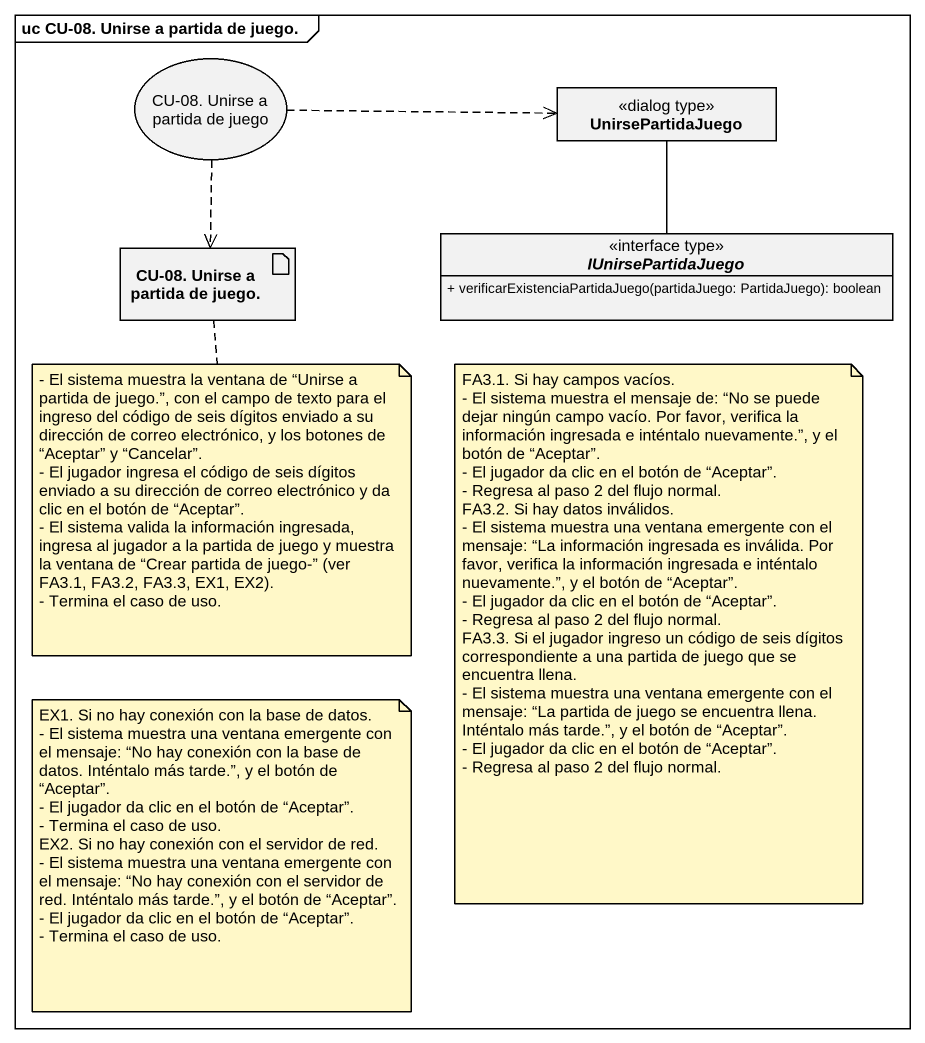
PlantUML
@startuml
mainframe uc CU-08. Unirse a partida de juego.
allowmixing
hide circle
hide empty members
skinparam classAttributeIconSize 0
usecase "CU-08. Unirse a partida de juego" as CU_08_Unirse_a_partida_de
class UnirsePartidaJuego <<dialog type>>
interface IUnirsePartidaJuego <<interface type>> {
  + verificarExistenciaPartidaJuego(partidaJuego: PartidaJuego): boolean
}
artifact "CU-08. Unirse a partida de juego." as CU_08_Unirse_a_partida_de_2
CU_08_Unirse_a_partida_de .right.> UnirsePartidaJuego
CU_08_Unirse_a_partida_de ..> CU_08_Unirse_a_partida_de_2
UnirsePartidaJuego -- IUnirsePartidaJuego
note bottom of CU_08_Unirse_a_partida_de_2
  - El sistema muestra la ventana de “Unirse a partida de juego.”, con el campo de texto para el ingreso del código de seis dígitos enviado a su dirección de correo electrónico, y los botones de “Aceptar” y “Cancelar”.
  - El jugador ingresa el código de seis dígitos enviado a su dirección de correo electrónico y da clic en el botón de “Aceptar”.
  - El sistema valida la información ingresada, ingresa al jugador a la partida de juego y muestra la ventana de “Crear partida de juego-” (ver FA3.1, FA3.2, FA3.3, EX1, EX2).
  - Termina el caso de uso.
end note
note as N2
  FA3.1. Si hay campos vacíos.
  - El sistema muestra el mensaje de: “No se puede dejar ningún campo vacío. Por favor, verifica la información ingresada e inténtalo nuevamente.”, y el botón de “Aceptar”.
  - El jugador da clic en el botón de “Aceptar”.
  - Regresa al paso 2 del flujo normal.
  FA3.2. Si hay datos inválidos.
  - El sistema muestra una ventana emergente con el mensaje: “La información ingresada es inválida. Por favor, verifica la información ingresada e inténtalo nuevamente.”, y el botón de “Aceptar”.
  - El jugador da clic en el botón de “Aceptar”.
  - Regresa al paso 2 del flujo normal.
  FA3.3. Si el jugador ingreso un código de seis dígitos correspondiente a una partida de juego que se encuentra llena.
  - El sistema muestra una ventana emergente con el mensaje: “La partida de juego se encuentra llena. Inténtalo más tarde.”, y el botón de “Aceptar”.
  - El jugador da clic en el botón de “Aceptar”.
  - Regresa al paso 2 del flujo normal.
end note
note as N3
  EX1. Si no hay conexión con la base de datos.
  - El sistema muestra una ventana emergente con el mensaje: “No hay conexión con la base de datos. Inténtalo más tarde.”, y el botón de “Aceptar”.
  - El jugador da clic en el botón de “Aceptar”.
  - Termina el caso de uso.
  EX2. Si no hay conexión con el servidor de red.
  - El sistema muestra una ventana emergente con el mensaje: “No hay conexión con el servidor de red. Inténtalo más tarde.”, y el botón de “Aceptar”.
  - El jugador da clic en el botón de “Aceptar”.
  - Termina el caso de uso.
end note
@enduml
